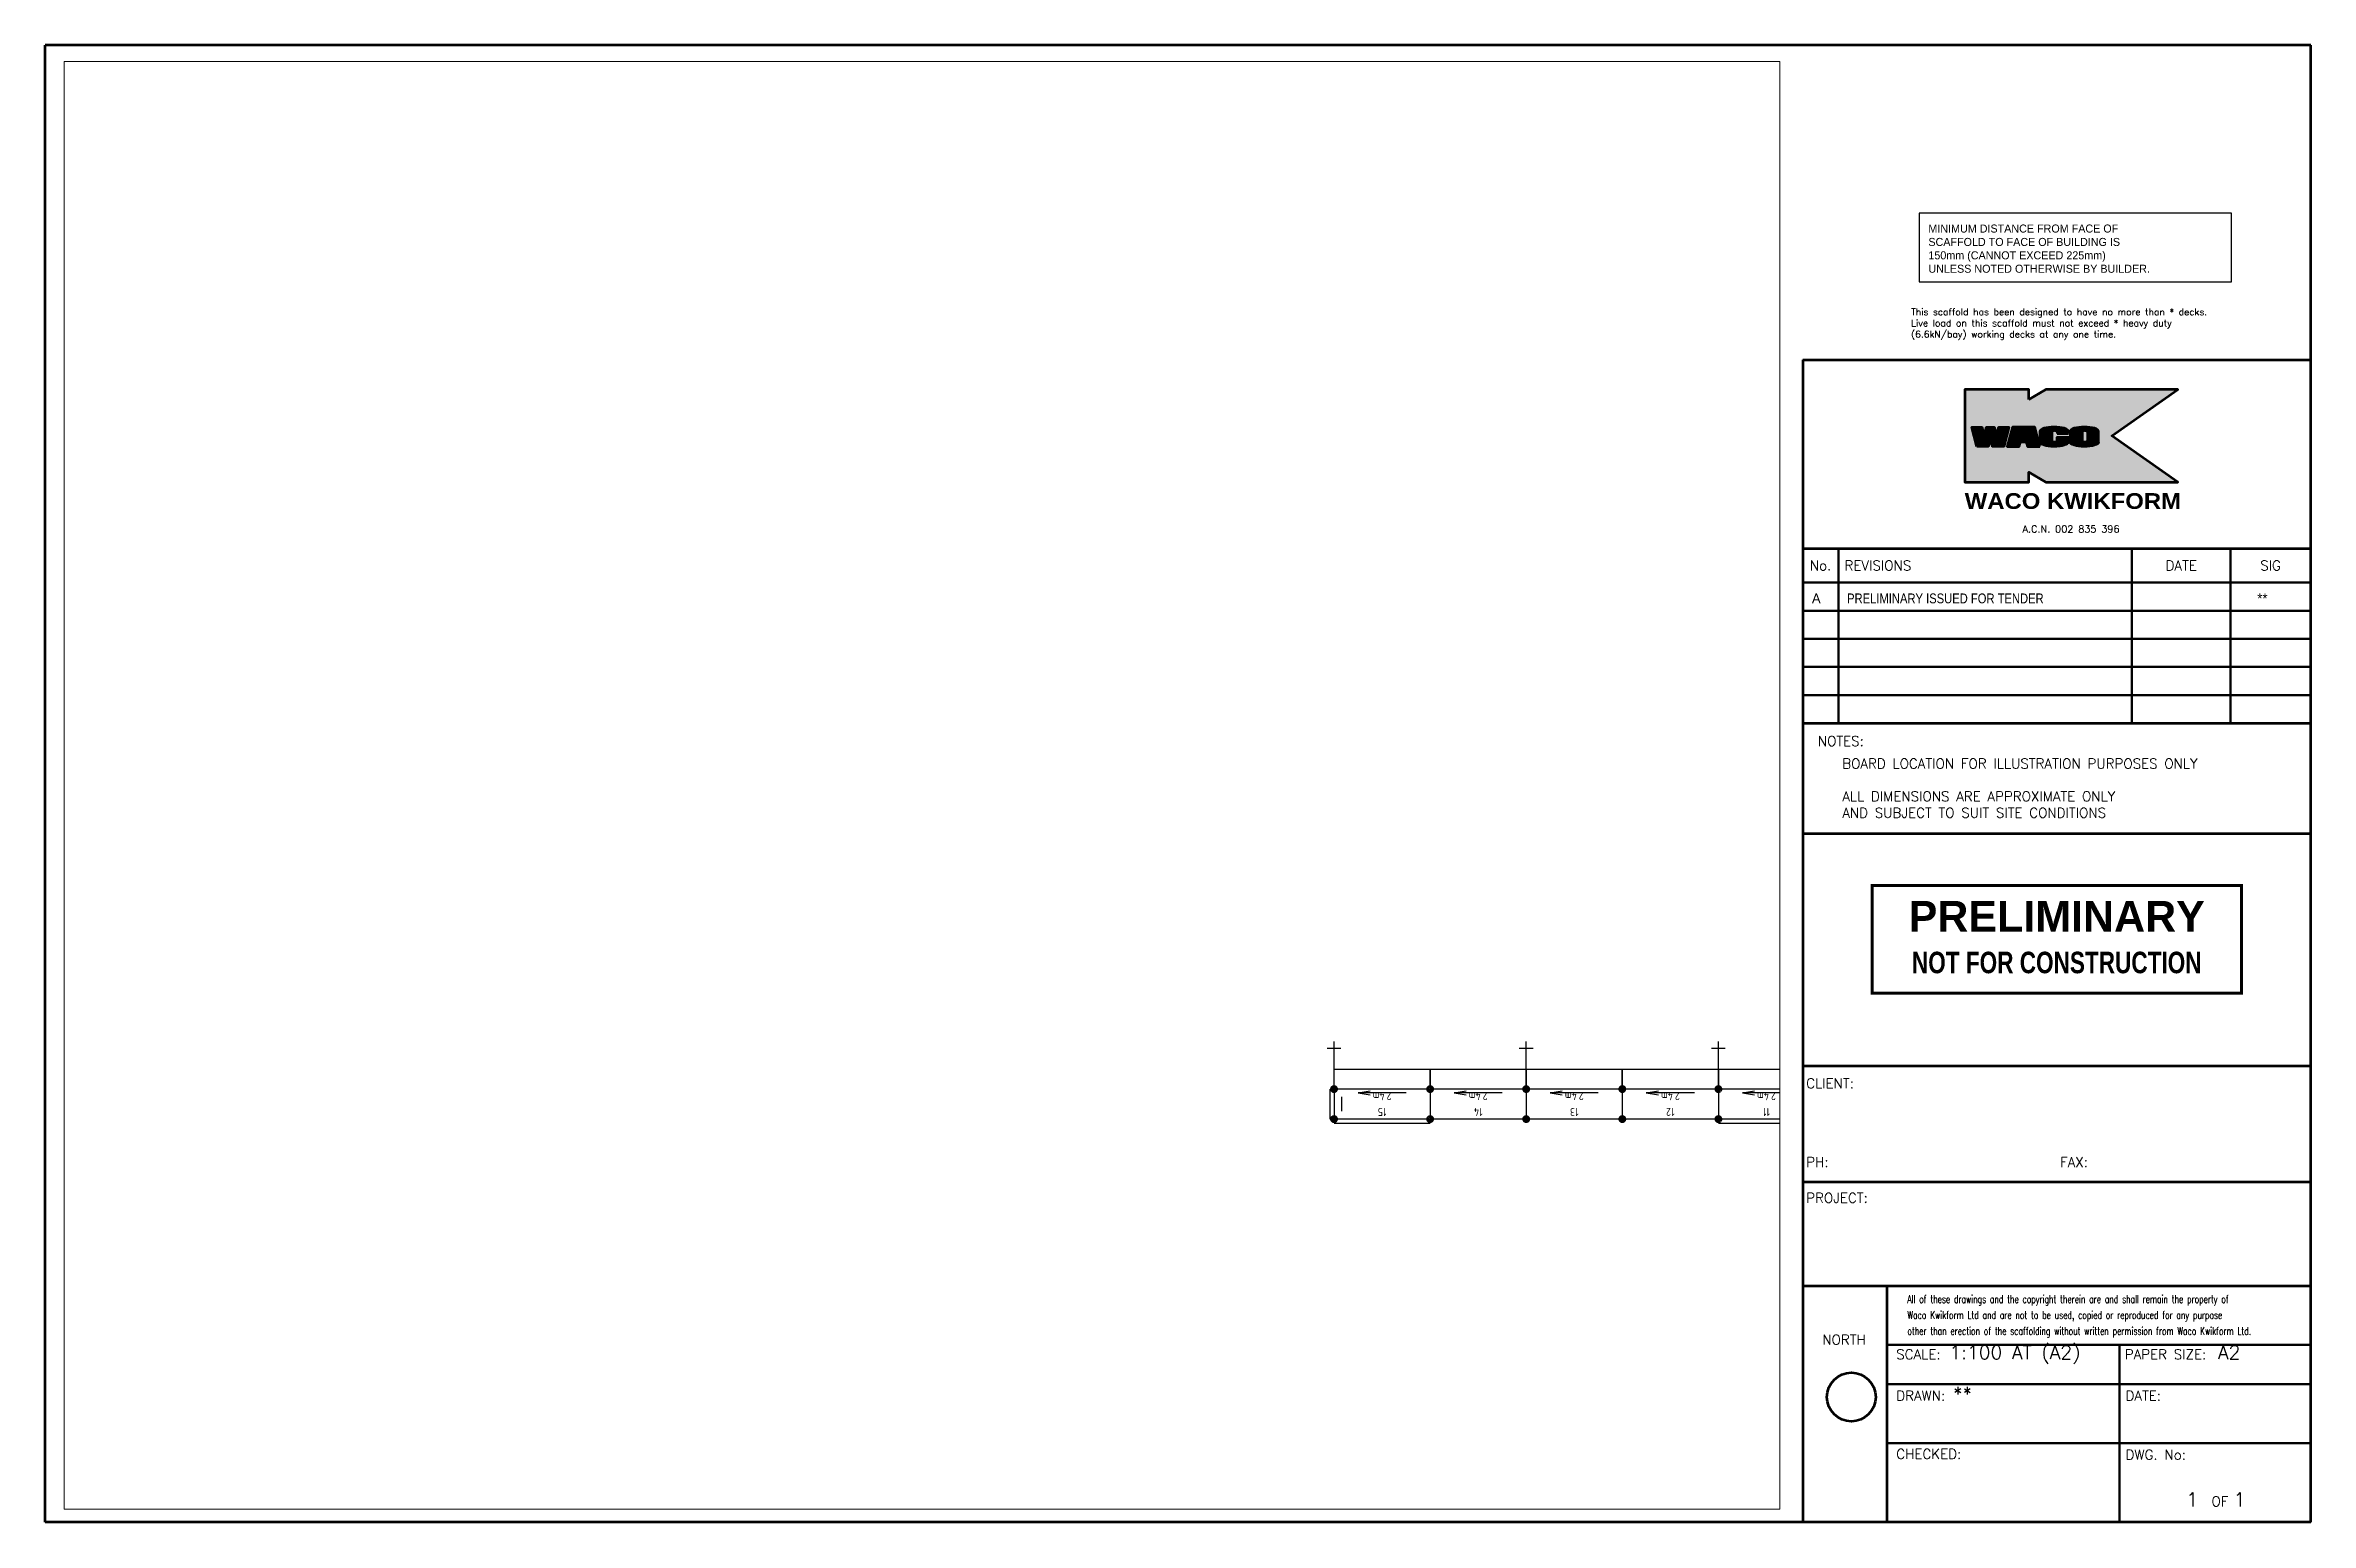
# Paper-space layout 'WACO Kwikform A2 Drawing Sheet No Ledgen' of a CAD drawing. Header units: millimetres. Extents: x 0 to 575, y 0 to 375.
# The model-space entities are those that its viewports show. They can reach past a viewport. Long polylines and large blocks are cut down to what shows.
import ezdxf
from ezdxf.enums import TextEntityAlignment as Align

# ---------------------------------------------------------------- set-up
doc = ezdxf.new("R2010")
doc.units = ezdxf.units.MM
doc.linetypes.add('KwikScaf_DASHED', pattern=[3.75, 2.5, -1.25])
doc.linetypes.add('KwikScaf_Line', pattern=[1, 1, 0])
doc.layers.get('0').update_dxf_attribs({"linetype": 'CONTINUOUS'})
for name, color, linetype in [('DISTANCE', 3, 'CONTINUOUS'), ('KwikScaf Schematic', 7, 'CONTINUOUS'), ('PRELIMINARY', 7, 'CONTINUOUS'), ('RED', 8, 'CONTINUOUS')]:
    doc.layers.add(name, color=color, linetype=linetype)
for name, color, linetype, lineweight in [('Sheet 018', 10, 'CONTINUOUS', 18), ('Sheet 025', 7, 'CONTINUOUS', 25), ('Sheet 035', 5, 'CONTINUOUS', 35), ('Sheet 050', 130, 'CONTINUOUS', 50), ('Sheet 070', 180, 'CONTINUOUS', 70)]:
    doc.layers.add(name, color=color, linetype=linetype, lineweight=lineweight)
doc.layers.add('Viewport', color=7, linetype='CONTINUOUS', plot=False)
doc.styles.add('ARCH', font='archd.shx', dxfattribs={"height": 250})
doc.styles.add('KwikScaf ISO', font='isocp.shx')
doc.styles.add('ROMANS', font='romans')
doc.styles.add('STAMP', font='ARIALBD.TTF')
doc.styles.add('WACO', font='ariblk.TTF')
pattern_1 = [(0, (0, 0), (0, 0.174625), [0.127, -0.047625]), (90, (0, 0), (-0.174625, 1e-17), [0.127, -0.047625])]

# ---------------------------------------------------------------- blocks, each defined once
blk = doc.blocks.new('REVDES')
at = {"style": 'ARCH'}
for tag, p in [('01', (2.31, 1.87)), ('03', (87.68, 1.87)), ('04', (115.37, 1.87))]:
    blk.add_attdef(tag, p, '', height=2.5, dxfattribs=at)
at = {"style": 'ARCH', "width": 0.85}
blk.add_attdef('02', (11.25, 1.87), '', height=2.5, dxfattribs=at)
blk = doc.blocks.new('PREL')
at = {"layer": 'RED', "const_width": 100}
blk.add_lwpolyline([(6000, 1750), (-6000, 1750), (-6000, -1750), (6000, -1750)], close=True, dxfattribs=at)
at = {"layer": 'RED', "style": 'STAMP'}
blk.add_text('PRELIMINARY', height=1000, dxfattribs=at).set_placement((0, 750), align=Align.MIDDLE)
at = {"layer": 'RED', "style": 'STAMP', "width": 0.75}
blk.add_text('NOT FOR CONSTRUCTION', height=700, dxfattribs=at).set_placement((0, -750), align=Align.MIDDLE)
blk = doc.blocks.new('REVISED TITLE')
at = {"layer": 'Sheet 025', "style": 'ROMANS'}
for s, p in [('CLIENT:', (-128.05, 110.15)), ('PH:', (-128.05, 90.15)), ('FAX:', (-63.6, 90.15)), ('PROJECT:', (-128.05, 81.06)), ('SCALE:', (-105.19, 41.33)), ('PAPER SIZE:', (-47.19, 41.33)), ('DRAWN:', (-105.19, 30.85)), ('DATE:', (-46.99, 30.85)), ('CHECKED:', (-105.19, 16.04)), ('DWG. No:', (-46.99, 15.86)), ('OF', (-25.18, 3.98))]:
    blk.add_text(s, height=2.5, dxfattribs=at).set_placement(p)
at = {"layer": 'Sheet 035', "style": 'ROMANS'}
for tag, p in [('CLIENT_CONTACT', (-110.61, 110.15)), ('ADDRESS_STREET', (-110.61, 100.15)), ('COMPANY', (-110.61, 105.15)), ('CITY', (-110.61, 95.15)), ('PHONE_NO.', (-110.61, 90.15)), ('FAX_NO.', (-46.16, 90.15)), ('PROJECT_TITLE:', (-110.61, 81.06)), ('PROJECT_DESCRIPTION', (-110.61, 76.06)), ('PROJECT_DESCRIPTION_2', (-110.61, 71.06)), ('PROJECT_DESCRIPTION_3', (-110.61, 66.06)), ('PROJECT_DESCRIPTION_4', (-110.61, 61.06)), ('SCALE', (-91.76, 41.33)), ('PAPER_SIZE', (-23.56, 41.33)), ('DRAFTSMAN', (-90.76, 30.85)), ('DATE', (-35.55, 30.85)), ('DWG_NO', (-46.15, 9.93))]:
    blk.add_attdef(tag, p, '', height=3.5, dxfattribs=at)
for tag, p in [('PAGE_NO.', (-30.05, 3.98)), ('OF_PAGES.', (-18.05, 3.98))]:
    blk.add_attdef(tag, text='', height=3.5, dxfattribs=at).set_placement(p, align=Align.CENTER)

msp = doc.modelspace()

# ---------------------------------------------------------------- linework, layer by layer
at = {"layer": 'KwikScaf Schematic', "color": 3, "linetype": 'KwikScaf_Line'}
for p, q in [((40878, 10309), (40878, 11009)), ((45756, 10309), (45756, 11009)), ((50634, 10309), (50634, 11009)), ((41053, 10834), (40703, 10834)), ((45931, 10834), (45581, 10834)), ((50809, 10834), (50459, 10834)), ((40878, 9801), (40878, 10309)), ((40878, 10309), (43317, 10309)), ((40878, 9801), (40878, 9039)), ((43317, 9801), (40878, 9801)), ((43317, 9801), (43317, 10309)), ((43317, 10309), (45756, 10309)), ((43317, 10309), (43317, 9801)), ((43317, 9801), (43317, 9039)), ((45756, 9801), (43317, 9801)), ((45756, 9801), (45756, 10309)), ((45756, 10309), (48195, 10309)), ((45756, 10309), (45756, 9801)), ((45756, 9801), (45756, 9039)), ((48195, 9801), (45756, 9801)), ((48195, 9801), (48195, 10309)), ((48195, 10309), (50634, 10309)), ((48195, 10309), (48195, 9801)), ((48195, 9801), (48195, 9039)), ((50634, 9801), (48195, 9801)), ((50634, 9801), (50634, 10309)), ((50634, 10309), (53073, 10309)), ((50634, 10309), (50634, 9801)), ((50634, 9801), (50634, 9039)), ((53073, 9801), (50634, 9801)), ((41488, 9706), (41793, 9753)), ((42708, 9706), (41488, 9706)), ((41488, 9706), (41793, 9658)), ((43927, 9706), (44232, 9753)), ((45147, 9706), (43927, 9706)), ((43927, 9706), (44232, 9658)), ((46366, 9706), (46671, 9753)), ((47586, 9706), (46366, 9706)), ((46366, 9706), (46671, 9658)), ((48805, 9706), (49110, 9753)), ((50025, 9706), (48805, 9706)), ((48805, 9706), (49110, 9658)), ((51244, 9706), (51549, 9753)), ((52464, 9706), (51244, 9706)), ((51244, 9706), (51549, 9658)), ((43317, 9039), (40878, 9039)), ((45756, 9039), (43317, 9039)), ((48195, 9039), (45756, 9039)), ((50634, 9039), (48195, 9039)), ((53073, 9039), (50634, 9039))]:
    msp.add_line(p, q, dxfattribs=at)
at = {"layer": 'KwikScaf Schematic', "color": 3, "linetype": 'KwikScaf_DASHED'}
for p, q in [((40778, 9039), (40778, 9801)), ((41078, 9239), (41078, 9601)), ((40878, 8939), (43317, 8939)), ((50634, 8939), (53073, 8939))]:
    msp.add_line(p, q, dxfattribs=at)
at = {"layer": 'KwikScaf Schematic', "color": 3, "linetype": 'KwikScaf_Line'}
for points in [[(40878, 9751, 100, 100, -0.198912), (40843, 9766, 100, 100, -0.198912), (40828, 9801, 100, 100, -0.198912), (40843, 9836, 100, 100, -0.198912), (40878, 9851, 100, 100, -0.198912), (40914, 9836, 100, 100, -0.198912), (40928, 9801, 100, 100, -0.198912), (40914, 9766, 100, 100, -0.198912)], [(43317, 9751, 100, 100, -0.198912), (43282, 9766, 100, 100, -0.198912), (43267, 9801, 100, 100, -0.198912), (43282, 9836, 100, 100, -0.198912), (43317, 9851, 100, 100, -0.198912), (43353, 9836, 100, 100, -0.198912), (43367, 9801, 100, 100, -0.198912), (43353, 9766, 100, 100, -0.198912)], [(45756, 9751, 100, 100, -0.198912), (45721, 9766, 100, 100, -0.198912), (45706, 9801, 100, 100, -0.198912), (45721, 9836, 100, 100, -0.198912), (45756, 9851, 100, 100, -0.198912), (45792, 9836, 100, 100, -0.198912), (45806, 9801, 100, 100, -0.198912), (45792, 9766, 100, 100, -0.198912)], [(48195, 9751, 100, 100, -0.198912), (48160, 9766, 100, 100, -0.198912), (48145, 9801, 100, 100, -0.198912), (48160, 9836, 100, 100, -0.198912), (48195, 9851, 100, 100, -0.198912), (48231, 9836, 100, 100, -0.198912), (48245, 9801, 100, 100, -0.198912), (48231, 9766, 100, 100, -0.198912)], [(50634, 9751, 100, 100, -0.198912), (50599, 9766, 100, 100, -0.198912), (50584, 9801, 100, 100, -0.198912), (50599, 9836, 100, 100, -0.198912), (50634, 9851, 100, 100, -0.198912), (50670, 9836, 100, 100, -0.198912), (50684, 9801, 100, 100, -0.198912), (50670, 9766, 100, 100, -0.198912)], [(40878, 8989, 100, 100, -0.198912), (40843, 9004, 100, 100, -0.198912), (40828, 9039, 100, 100, -0.198912), (40843, 9074, 100, 100, -0.198912), (40878, 9089, 100, 100, -0.198912), (40914, 9074, 100, 100, -0.198912), (40928, 9039, 100, 100, -0.198912), (40914, 9004, 100, 100, -0.198912)], [(43317, 8989, 100, 100, -0.198912), (43282, 9004, 100, 100, -0.198912), (43267, 9039, 100, 100, -0.198912), (43282, 9074, 100, 100, -0.198912), (43317, 9089, 100, 100, -0.198912), (43353, 9074, 100, 100, -0.198912), (43367, 9039, 100, 100, -0.198912), (43353, 9004, 100, 100, -0.198912)], [(43317, 8989, 100, 100, -0.198912), (43282, 9004, 100, 100, -0.198912), (43267, 9039, 100, 100, -0.198912), (43282, 9074, 100, 100, -0.198912), (43317, 9089, 100, 100, -0.198912), (43353, 9074, 100, 100, -0.198912), (43367, 9039, 100, 100, -0.198912), (43353, 9004, 100, 100, -0.198912)], [(45756, 8989, 100, 100, -0.198912), (45721, 9004, 100, 100, -0.198912), (45706, 9039, 100, 100, -0.198912), (45721, 9074, 100, 100, -0.198912), (45756, 9089, 100, 100, -0.198912), (45792, 9074, 100, 100, -0.198912), (45806, 9039, 100, 100, -0.198912), (45792, 9004, 100, 100, -0.198912)], [(45756, 8989, 100, 100, -0.198912), (45721, 9004, 100, 100, -0.198912), (45706, 9039, 100, 100, -0.198912), (45721, 9074, 100, 100, -0.198912), (45756, 9089, 100, 100, -0.198912), (45792, 9074, 100, 100, -0.198912), (45806, 9039, 100, 100, -0.198912), (45792, 9004, 100, 100, -0.198912)], [(48195, 8989, 100, 100, -0.198912), (48160, 9004, 100, 100, -0.198912), (48145, 9039, 100, 100, -0.198912), (48160, 9074, 100, 100, -0.198912), (48195, 9089, 100, 100, -0.198912), (48231, 9074, 100, 100, -0.198912), (48245, 9039, 100, 100, -0.198912), (48231, 9004, 100, 100, -0.198912)], [(48195, 8989, 100, 100, -0.198912), (48160, 9004, 100, 100, -0.198912), (48145, 9039, 100, 100, -0.198912), (48160, 9074, 100, 100, -0.198912), (48195, 9089, 100, 100, -0.198912), (48231, 9074, 100, 100, -0.198912), (48245, 9039, 100, 100, -0.198912), (48231, 9004, 100, 100, -0.198912)], [(50634, 8989, 100, 100, -0.198912), (50599, 9004, 100, 100, -0.198912), (50584, 9039, 100, 100, -0.198912), (50599, 9074, 100, 100, -0.198912), (50634, 9089, 100, 100, -0.198912), (50670, 9074, 100, 100, -0.198912), (50684, 9039, 100, 100, -0.198912), (50670, 9004, 100, 100, -0.198912)], [(50634, 8989, 100, 100, -0.198912), (50599, 9004, 100, 100, -0.198912), (50584, 9039, 100, 100, -0.198912), (50599, 9074, 100, 100, -0.198912), (50634, 9089, 100, 100, -0.198912), (50670, 9074, 100, 100, -0.198912), (50684, 9039, 100, 100, -0.198912), (50670, 9004, 100, 100, -0.198912)]]:
    msp.add_lwpolyline(points, format="xyseb", close=True, dxfattribs=at)
at = {"layer": 'KwikScaf Schematic', "color": 3, "linetype": 'KwikScaf_Line', "const_width": 100}
for points in [[(43317, 9751, -0.198912), (43282, 9766, -0.198912), (43267, 9801, -0.198912), (43282, 9836, -0.198912), (43317, 9851, -0.198912), (43353, 9836, -0.198912), (43367, 9801, -0.198912), (43353, 9766, -0.198912)], [(45756, 9751, -0.198912), (45721, 9766, -0.198912), (45706, 9801, -0.198912), (45721, 9836, -0.198912), (45756, 9851, -0.198912), (45792, 9836, -0.198912), (45806, 9801, -0.198912), (45792, 9766, -0.198912)], [(48195, 9751, -0.198912), (48160, 9766, -0.198912), (48145, 9801, -0.198912), (48160, 9836, -0.198912), (48195, 9851, -0.198912), (48231, 9836, -0.198912), (48245, 9801, -0.198912), (48231, 9766, -0.198912)], [(50634, 9751, -0.198912), (50599, 9766, -0.198912), (50584, 9801, -0.198912), (50599, 9836, -0.198912), (50634, 9851, -0.198912), (50670, 9836, -0.198912), (50684, 9801, -0.198912), (50670, 9766, -0.198912)]]:
    msp.add_lwpolyline(points, format="xyb", close=True, dxfattribs=at)

# ---------------------------------------------------------------- texts
at = {"layer": 'KwikScaf Schematic', "style": 'KwikScaf ISO'}
for s, p in [('2.4m', (42098, 9620)), ('15', (42098, 9220)), ('2.4m', (44537, 9620)), ('14', (44537, 9220)), ('2.4m', (46976, 9620)), ('13', (46976, 9220)), ('2.4m', (49415, 9620)), ('12', (49415, 9220)), ('2.4m', (51854, 9620)), ('11', (51854, 9220))]:
    msp.add_text(s, height=200, rotation=180, dxfattribs=at).set_placement(p, align=Align.MIDDLE_CENTER)

psp = doc.layouts.new('WACO Kwikform A2 Drawing Sheet No Ledgen')

# ---------------------------------------------------------------- hatches: boundary and pattern name
h = psp.add_hatch()
h.set_pattern_fill('ANGLE', color=140, scale=0.025, style=0)
h.set_pattern_definition(pattern_1)
h.paths.add_polyline_path([(493.69, 275.27), (494.27, 273.1), (497.09, 273.1), (498.42, 278.06), (495.82, 278.06), (495.23, 275.87), (494.64, 278.06), (492.73, 278.06), (492.14, 275.87), (491.55, 278.06), (488.96, 278.06), (490.29, 273.1), (493.11, 273.1)])
h = psp.add_hatch()
h.set_pattern_fill('ANGLE', color=140, scale=0.025, style=0)
h.set_pattern_definition(pattern_1)
h.paths.add_polyline_path([(504.96, 278.06), (499.32, 278.06), (497.99, 273.1), (501.01, 273.1), (501.33, 274.31), (502.79, 274.31), (503.11, 273.1), (506.29, 273.1)])
h.paths.add_polyline_path([(502.14, 276.71), (502.6, 274.99), (501.68, 274.99)], flags=16)
h = psp.add_hatch()
h.set_pattern_fill('ANGLE', color=140, scale=0.025, style=0)
h.set_pattern_definition(pattern_1)
edge = h.paths.add_edge_path()
edge.add_ellipse((509.97, 276.84), major_axis=(-0.658, 0), ratio=0.455652, start_angle=180, end_angle=360, ccw=False)
edge.add_line((510.63, 276.84), (510.63, 276.42))
edge.add_line((510.63, 276.42), (513.49, 276.42))
edge.add_line((513.49, 276.42), (513.49, 276.96))
edge.add_ellipse((509.88, 276.96), major_axis=(-3.61, 0), ratio=0.304653, start_angle=180, end_angle=360)
edge.add_line((506.27, 276.96), (506.27, 274.2))
edge.add_ellipse((509.88, 274.2), major_axis=(-3.61, 0), ratio=0.304653, start_angle=0, end_angle=180)
edge.add_line((513.49, 274.2), (513.49, 275.5))
edge.add_line((513.49, 275.5), (510.63, 275.5))
edge.add_line((510.63, 275.5), (510.63, 274.44))
edge.add_ellipse((509.97, 274.48), major_axis=(-0.658, 0), ratio=0.455652, start_angle=0, end_angle=180, ccw=False)
edge.add_line((509.31, 274.48), (509.31, 276.88))
h = psp.add_hatch()
h.set_pattern_fill('ANGLE', color=140, scale=0.025, style=0)
h.set_pattern_definition(pattern_1)
edge = h.paths.add_edge_path()
edge.add_ellipse((517.56, 276.96), major_axis=(-3.61, 0), ratio=0.304653, start_angle=180, end_angle=360)
edge.add_line((513.95, 276.96), (513.95, 274.2))
edge.add_ellipse((517.56, 274.2), major_axis=(-3.61, 0), ratio=0.304653, start_angle=0, end_angle=180)
edge.add_line((521.17, 274.2), (521.17, 276.96))
edge = h.paths.add_edge_path(flags=16)
edge.add_ellipse((517.65, 276.84), major_axis=(-0.658, 0), ratio=0.455652, start_angle=180, end_angle=360, ccw=False)
edge.add_line((518.31, 276.84), (518.31, 274.44))
edge.add_ellipse((517.65, 274.48), major_axis=(-0.658, 0), ratio=0.455652, start_angle=0, end_angle=180, ccw=False)
edge.add_line((517, 274.48), (517, 276.88))
at = {"layer": 'Sheet 070'}
h = psp.add_hatch(color=51, dxfattribs=at)
h.paths.add_polyline_path([(501.68, 274.99), (502.6, 274.99), (502.14, 276.71)], flags=0)
h.paths.add_polyline_path([(506.29, 273.1), (504.96, 278.06), (499.32, 278.06), (497.99, 273.1), (501.01, 273.1), (501.33, 274.31), (502.79, 274.31), (503.11, 273.1)], flags=16)
h.paths.add_polyline_path([(490.29, 273.1), (488.96, 278.06), (491.55, 278.06), (492.14, 275.87), (492.73, 278.06), (494.64, 278.06), (495.23, 275.87), (495.82, 278.06), (498.42, 278.06), (497.09, 273.1), (494.27, 273.1), (493.69, 275.27), (493.11, 273.1)], flags=16)
h.paths.add_polyline_path([(503.44, 285.06), (503.44, 287.56), (487.19, 287.56), (487.19, 264.06), (503.44, 264.06), (503.44, 266.56), (507.77, 264.06), (541.27, 264.06), (524.49, 275.81), (541.27, 287.56), (507.77, 287.56)])
edge = h.paths.add_edge_path(flags=16)
edge.add_line((510.63, 274.48), (510.63, 275.5))
edge.add_line((510.63, 275.5), (513.49, 275.5))
edge.add_line((513.49, 275.5), (513.49, 274.2))
edge.add_ellipse((509.88, 274.2), major_axis=(-3.61, 0), ratio=0.304653, start_angle=0, end_angle=180, ccw=False)
edge.add_line((506.27, 274.2), (506.27, 276.96))
edge.add_ellipse((509.88, 276.96), major_axis=(-3.61, 0), ratio=0.304653, start_angle=180, end_angle=360, ccw=False)
edge.add_line((513.49, 276.96), (513.49, 276.42))
edge.add_line((513.49, 276.42), (510.63, 276.42))
edge.add_line((510.63, 276.42), (510.63, 276.84))
edge.add_ellipse((509.97, 276.84), major_axis=(-0.658, 0), ratio=0.455652, start_angle=180, end_angle=360)
edge.add_line((509.31, 276.84), (509.31, 274.48))
edge.add_ellipse((509.97, 274.48), major_axis=(-0.658, 0), ratio=0.455652, start_angle=0, end_angle=180)
edge = h.paths.add_edge_path(flags=16)
edge.add_ellipse((517.56, 274.2), major_axis=(-3.61, 0), ratio=0.304653, start_angle=0, end_angle=180, ccw=False)
edge.add_line((513.95, 274.2), (513.95, 276.96))
edge.add_ellipse((517.56, 276.96), major_axis=(-3.61, 0), ratio=0.304653, start_angle=180, end_angle=360, ccw=False)
edge.add_line((521.17, 276.96), (521.17, 274.2))
edge = h.paths.add_edge_path(flags=0)
edge.add_line((517, 276.84), (517, 274.48))
edge.add_ellipse((517.65, 274.48), major_axis=(-0.658, 0), ratio=0.455652, start_angle=0, end_angle=180)
edge.add_line((518.31, 274.48), (518.31, 276.84))
edge.add_ellipse((517.65, 276.84), major_axis=(-0.658, 0), ratio=0.455652, start_angle=180, end_angle=360)

# ---------------------------------------------------------------- linework, layer by layer
at = {"layer": 'DISTANCE'}
psp.add_lwpolyline([(475.65, 314.96), (554.86, 314.96), (554.86, 332.4), (475.65, 332.4)], close=True, dxfattribs=at)
at = {"layer": 'Sheet 050', "color": 7}
for p, q in [((455.13, 202.86), (455.13, 247.24)), ((529.64, 202.86), (529.64, 247.24)), ((554.64, 202.86), (554.64, 247.24)), ((446.08, 238.56), (575, 238.56)), ((446.08, 231.42), (575, 231.42)), ((446.08, 224.28), (575, 224.28)), ((446.08, 217.14), (575, 217.14)), ((446.08, 210), (575, 210)), ((467.54, 45), (575, 45)), ((526.5, 0), (526.5, 45)), ((467.54, 35), (575, 35)), ((467.54, 20), (575, 20))]:
    psp.add_line(p, q, dxfattribs=at)
at = {"layer": 'Sheet 070', "color": 7}
for p, q in [((575, 375), (0, 375)), ((0, 0), (0, 375)), ((575, 0), (575, 375)), ((446.08, 295.14), (575, 295.14)), ((446.08, 295.14), (446.08, 0)), ((446.08, 247.24), (575, 247.24)), ((446.08, 202.86), (575, 202.86)), ((446.08, 174.81), (575, 174.81)), ((446.1, 115.87), (575, 115.87)), ((446.1, 86.35), (575, 86.35)), ((446.08, 60), (575, 60)), ((467.54, -0.18), (467.54, 59.82)), ((575, 0), (0, 0))]:
    psp.add_line(p, q, dxfattribs=at)
at = {"layer": 'Sheet 070'}
for p, q in [((506.27, 276.96), (506.27, 274.2)), ((509.31, 276.84), (509.31, 274.48)), ((510.63, 276.84), (510.63, 276.42)), ((510.63, 276.42), (513.49, 276.42)), ((513.49, 276.42), (513.49, 276.96)), ((513.95, 276.96), (513.95, 274.2)), ((517, 276.84), (517, 274.48)), ((518.31, 276.84), (518.31, 274.48)), ((521.17, 274.2), (521.17, 276.96))]:
    psp.add_line(p, q, dxfattribs=at)
at = {"layer": 'Sheet 070', "color": 7}
psp.add_lwpolyline([(503.44, 285.06), (503.44, 287.56), (487.19, 287.56), (487.19, 264.06), (503.44, 264.06), (503.44, 266.56), (507.77, 264.06), (541.27, 264.06), (524.49, 275.81), (541.27, 287.56), (507.77, 287.56)], close=True, dxfattribs=at)
at = {"layer": 'Sheet 070'}
for points in [[(490.29, 273.1), (488.96, 278.06), (491.55, 278.06), (492.14, 275.87), (492.73, 278.06), (494.64, 278.06), (495.23, 275.87), (495.82, 278.06), (498.42, 278.06), (497.09, 273.1), (494.27, 273.1), (493.69, 275.27), (493.11, 273.1), (490.29, 273.1)], [(506.29, 273.1), (504.96, 278.06), (499.32, 278.06), (497.99, 273.1), (501.01, 273.1), (501.33, 274.31), (502.79, 274.31), (503.11, 273.1)], [(501.68, 274.99), (502.6, 274.99), (502.14, 276.71)]]:
    psp.add_lwpolyline(points, close=True, dxfattribs=at)
psp.add_lwpolyline([(510.63, 274.48), (510.63, 275.5), (513.49, 275.5), (513.49, 274.2)], dxfattribs=at)
at = {"layer": 'Sheet 070', "color": 7}
psp.add_circle((458.41, 31.74), 6.19, dxfattribs=at)
at = {"layer": 'Sheet 070'}
for centre, major_axis, ratio in [((509.88, 276.96), (-3.61, 0), 0.304653), ((509.97, 276.84), (-0.658, 0), 0.455652), ((517.56, 276.96), (-3.61, 0), 0.304653), ((517.65, 276.84), (-0.658, 0), 0.455652)]:
    psp.add_ellipse(centre, major_axis=major_axis, ratio=ratio, start_param=3.141593, end_param=6.283185, dxfattribs=at)
at = {"layer": 'Sheet 070', "extrusion": (0, 0, -1)}
for centre, major_axis, ratio in [((509.88, 274.2), (-3.61, 0), 0.304653), ((509.97, 274.48), (-0.658, 0), 0.455652), ((517.56, 274.2), (-3.61, 0), 0.304653), ((517.65, 274.48), (-0.658, 0), 0.455652)]:
    psp.add_ellipse(centre, major_axis=major_axis, ratio=ratio, start_param=3.141593, end_param=6.283185, dxfattribs=at)

# ---------------------------------------------------------------- block references
at = {"color": 7}
ref = psp.add_blockref('REVDES', (446.08, 231.42), dxfattribs=at)
ref.add_attrib('01', 'A', (448.39, 233.29), dxfattribs={"height": 2.5, "style": 'ARCH'})
ref.add_attrib('02', 'PRELIMINARY ISSUED FOR TENDER', (457.33, 233.29), dxfattribs={"height": 2.5, "style": 'ARCH', "width": 0.85})
ref.add_attrib('04', '**', (561.45, 233.29), dxfattribs={"height": 2.5, "style": 'ARCH'})
psp.add_blockref('REVISED TITLE', (575, 0)).add_auto_attribs({'SCALE': '1:100 AT (A2)', 'PAPER_SIZE': 'A2', 'DRAFTSMAN': '**', 'PAGE_NO.': '1', 'OF_PAGES.': '1'})
at = {"layer": 'PRELIMINARY', "xscale": 0.0078125, "yscale": 0.0078125, "zscale": 0.0078125}
psp.add_blockref('PREL', (510.54, 147.95), dxfattribs=at)

# ---------------------------------------------------------------- texts
at = {"layer": 'DISTANCE', "style": 'ARCH'}
for s, p in [('MINIMUM DISTANCE FROM FACE OF ', (477.96, 327.44)), ('SCAFFOLD TO FACE OF BUILDING IS', (477.96, 324.04)), ('150mm (CANNOT EXCEED 225mm) ', (477.96, 320.64)), ('UNLESS NOTED OTHERWISE BY BUILDER.', (477.96, 317.24))]:
    psp.add_text(s, height=2.04, dxfattribs=at).set_placement(p)
at = {"layer": 'Sheet 018', "color": 7, "style": 'WACO', "width": 0.982356}
psp.add_text('WACO KWIKFORM', height=4, dxfattribs=at).set_placement((487.19, 257.27), (542.08, 257.27), align=Align.FIT)
at = {"layer": 'Sheet 018', "color": 7, "style": 'ROMANS'}
psp.add_text('A.C.N. 002 835 396', height=1.8, dxfattribs=at).set_placement((514.18, 251.28), align=Align.CENTER)
at = {"layer": 'Sheet 018', "color": 7, "style": 'ROMANS', "width": 0.7}
for s, p in [('All of these drawings and the copyright therein are and shall remain the property of ', (472.64, 55.61)), ('Waco Kwikform Ltd and are not to be used, copied or reproduced for any purpose ', (472.64, 51.57)), ('other than erection of the scaffolding without written permission from Waco Kwikform Ltd.', (472.64, 47.52))]:
    psp.add_text(s, height=2, dxfattribs=at).set_placement(p)
at = {"layer": 'Sheet 018', "color": 7, "insert": (473.59, 308.15), "char_height": 1.6999, "width": 95.7239, "attachment_point": 1, "style": 'ROMANS'}
psp.add_mtext('This scaffold has been designed to have no more than * decks.\\PLive load on this scaffold must not exceed * heavy duty \\P(6.6kN/bay) working decks at any one time.', dxfattribs=at)
at = {"layer": 'Sheet 025', "color": 7, "style": 'ROMANS'}
for s, p in [('No.', (450.6, 242.9)), ('DATE', (542.14, 242.9)), ('SIG', (564.82, 242.9))]:
    psp.add_text(s, height=2.5, dxfattribs=at).set_placement(p, align=Align.MIDDLE_CENTER)
psp.add_text('REVISIONS', height=2.5, dxfattribs=at).set_placement((456.69, 242.9), align=Align.MIDDLE_LEFT)
psp.add_text('NOTES:', height=2.5, dxfattribs=at).set_placement((449.89, 197.05))
at = {"layer": 'Sheet 025', "style": 'ROMANS'}
psp.add_text('NORTH', height=2.5, dxfattribs=at).set_placement((451.04, 45.07))
at = {"layer": 'Sheet 025', "color": 7, "insert": (456.1, 193.85), "char_height": 2.5, "width": 104.1343, "attachment_point": 1, "style": 'ROMANS'}
psp.add_mtext('BOARD LOCATION FOR ILLUSTRATION PURPOSES ONLY\\P\\PALL DIMENSIONS ARE APPROXIMATE ONLY\\PAND SUBJECT TO SUIT SITE CONDITIONS', dxfattribs=at)

# ---------------------------------------------------------------- viewports
at = {"layer": 'Viewport', "color": 7}
psp.add_viewport(center=(222.53, 187.07), size=(435.45, 367.5439), view_center_point=(30420.99, 17514.69), view_height=36754.3866, dxfattribs=at)

doc.saveas('drawing.dxf')
